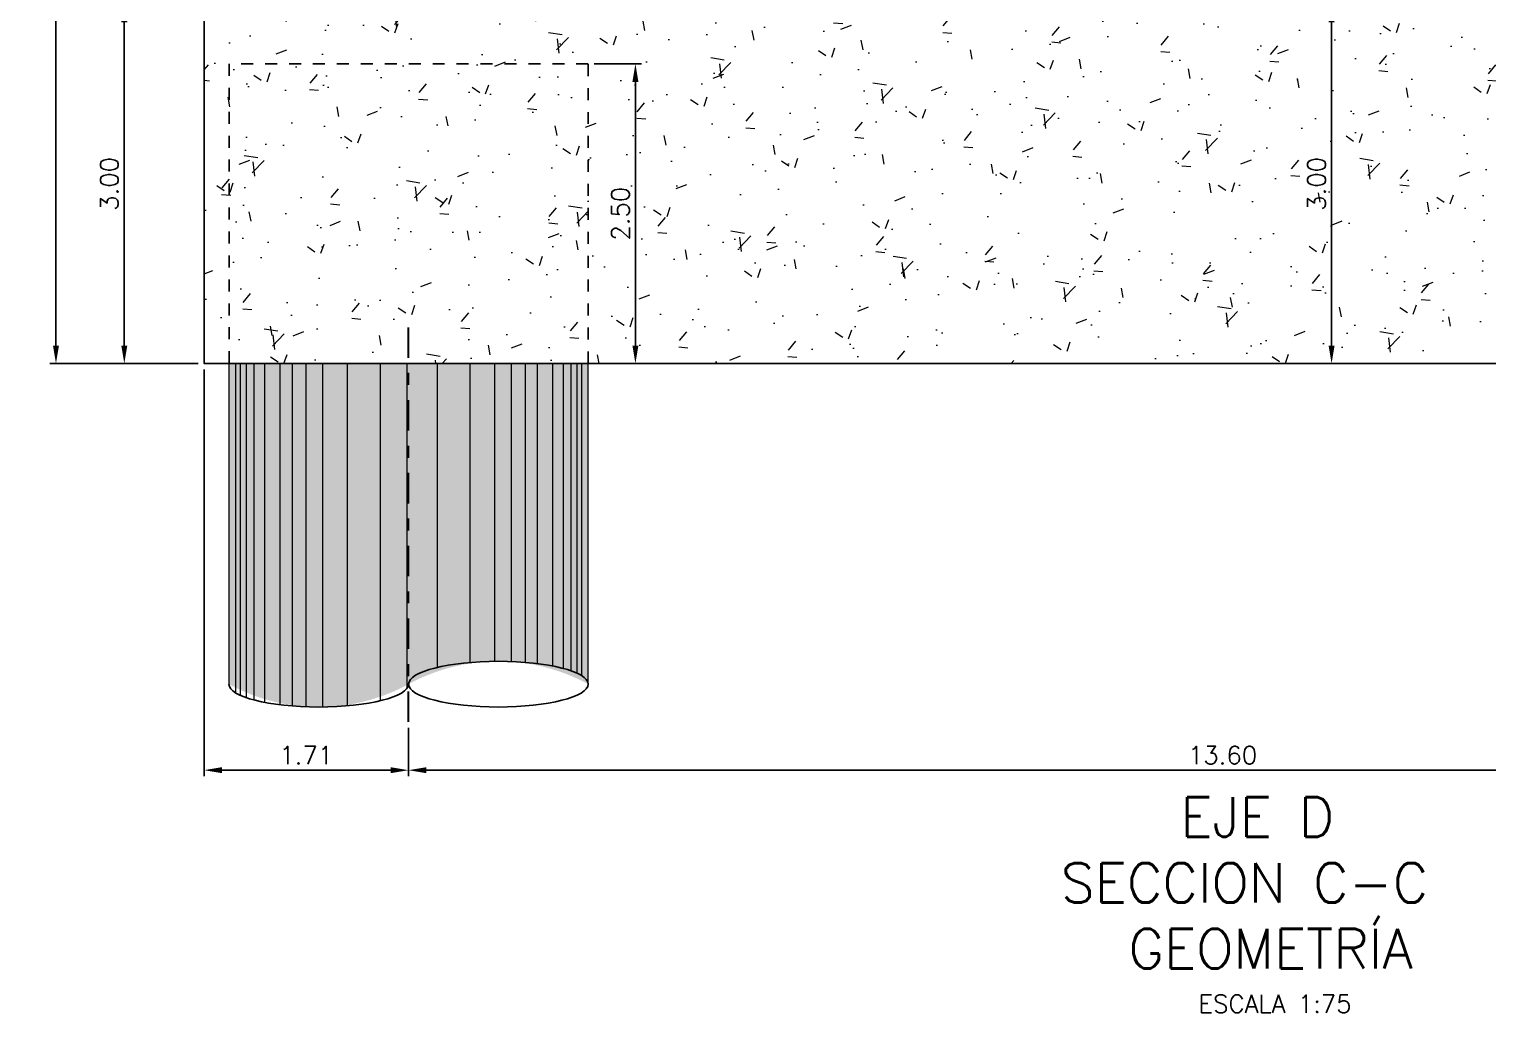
# Model space of a CAD drawing. Header units: metres. Extents: x 1080594 to 1081411, y 976871 to 977162.
# Drawn here: x 1081026.29 to 1081038.48, y 977057.41 to 977065.63 of the extents above; entities that cross this region are included whole.
import ezdxf

# ---------------------------------------------------------------- set-up
doc = ezdxf.new("R2010")
doc.units = ezdxf.units.M
doc.header["$LTSCALE"] = 25.4
doc.linetypes.add('DASHDOT', pattern=[1, 0.5, -0.25, 0, -0.25])
doc.linetypes.add('HIDDEN', pattern=[0.375, 0.25, -0.125])
for name, color, linetype in [('CONTRAPESO', 3, 'Continuous'), ('COT', 1, 'Continuous'), ('DIMCONTRAPESO', 1, 'Continuous'), ('PROYECC', 251, 'HIDDEN'), ('REGL175', 7, 'Continuous')]:
    doc.layers.add(name, color=color, linetype=linetype)
for name, color, linetype, lineweight in [('COTA', 1, 'Continuous', 30), ('EJEPILOTE', 145, 'DASHDOT', 30), ('OTROS', 8, 'Continuous', 5), ('SOLIDOREFCONT', 254, 'Continuous', 5), ('TUNEL', 5, 'Continuous', 20)]:
    doc.layers.add(name, color=color, linetype=linetype, lineweight=lineweight)
doc.styles.add('romans', font='romans.shx')
doc.dimstyles.new('Copy 75', dxfattribs={"dimtxt": 0.15, "dimasz": 0.15, "dimexe": 0.05, "dimexo": 0.05, "dimgap": 0.05, "dimtad": 1, "dimzin": 0, "dimdsep": 46, "dimtxsty": 'romans', "dimcen": 0.002, "dimclrd": 1, "dimclre": 1, "dimclrt": 3, "dimadec": 4, "dimazin": 0, "dimtfac": 1, "dimtofl": 0, "dimtmove": 1, "dimatfit": 3, "dimfxl": 1, "dimtolj": 1, "dimtzin": 0, "dimarcsym": 1})

# ---------------------------------------------------------------- blocks, each defined once
blk = doc.blocks.new('*D159')
at = {"layer": 'Defpoints', "color": 0, "transparency": 16777216}
for p in [(1081027.755, 977062.834), (1081029.463, 977059.842), (1081029.463, 977059.438)]:
    blk.add_point(p, dxfattribs=at)
at = {"layer": 'DIMCONTRAPESO', "color": 1, "lineweight": -2, "transparency": 16777216}
for p, q in [((1081027.755, 977062.784), (1081027.755, 977059.388)), ((1081029.463, 977059.792), (1081029.463, 977059.388)), ((1081027.905, 977059.438), (1081029.313, 977059.438))]:
    blk.add_line(p, q, dxfattribs=at)
at = {"layer": 'DIMCONTRAPESO', "color": 1, "transparency": 16777216}
for points in [[(1081027.905, 977059.463), (1081027.905, 977059.413), (1081027.755, 977059.438)], [(1081029.313, 977059.463), (1081029.313, 977059.413), (1081029.463, 977059.438)]]:
    blk.add_solid(points, dxfattribs=at)
at = {"layer": 'DIMCONTRAPESO', "color": 3, "transparency": 16777216, "insert": (1081028.609, 977059.563), "char_height": 0.15, "attachment_point": 5, "style": 'romans'}
blk.add_mtext('\\A1;1.71', dxfattribs=at)
blk = doc.blocks.new('PILOTE')
h = blk.add_hatch(color=256)
h.dxf.hatch_style = 1
h.set_gradient(color1=(51, 51, 51), color2=(173, 173, 173), tint=1, name='INVCYLINDER')
edge = h.paths.add_edge_path()
edge.add_line((1080656.417, 977060.159), (1080656.417, 977062.837))
edge.add_line((1080656.417, 977062.837), (1080659.418, 977062.837))
edge.add_line((1080659.418, 977062.837), (1080659.418, 977060.159))
edge.add_arc((1080658.668, 977061.537), 1.569, 241.434, 298.566, ccw=False)
edge.add_arc((1080657.167, 977058.78), 1.57, 61.4555, 118.5445)
at = {"layer": 'COT'}
blk.add_ellipse((1080657.167, 977060.159), major_axis=(0.75, 0), ratio=0.254381, dxfattribs=at)
blk.add_ellipse((1080658.668, 977060.159), major_axis=(0.75, 0), ratio=0.254381, start_param=3.141593, end_param=6.283185, dxfattribs=at)
at = {"layer": 'EJEPILOTE', "ltscale": 0.02}
blk.add_line((1080657.919, 977059.845), (1080657.919, 977063.136), dxfattribs=at)
at = {"layer": 'OTROS'}
for p, q in [((1080656.472, 977062.837), (1080656.472, 977060.231)), ((1080656.511, 977062.837), (1080656.511, 977060.251)), ((1080656.562, 977062.837), (1080656.562, 977060.272)), ((1080656.625, 977062.837), (1080656.625, 977060.291)), ((1080656.714, 977062.837), (1080656.714, 977060.311)), ((1080656.842, 977062.837), (1080656.842, 977060.331)), ((1080656.944, 977062.837), (1080656.944, 977060.341)), ((1080657.059, 977062.837), (1080657.059, 977060.348)), ((1080657.199, 977062.837), (1080657.199, 977060.35)), ((1080657.406, 977062.837), (1080657.406, 977060.34)), ((1080657.679, 977062.837), (1080657.679, 977060.298)), ((1080657.933, 977062.837), (1080657.933, 977060.121)), ((1080658.155, 977062.837), (1080658.155, 977060.027)), ((1080658.429, 977062.837), (1080658.429, 977059.978)), ((1080658.636, 977062.837), (1080658.636, 977059.968)), ((1080658.776, 977062.837), (1080658.776, 977059.97)), ((1080658.891, 977062.837), (1080658.891, 977059.977)), ((1080658.993, 977062.837), (1080658.993, 977059.987)), ((1080659.12, 977062.837), (1080659.12, 977060.007)), ((1080659.209, 977062.837), (1080659.209, 977060.027)), ((1080659.273, 977062.837), (1080659.273, 977060.046)), ((1080659.324, 977062.837), (1080659.324, 977060.067)), ((1080659.362, 977062.837), (1080659.362, 977060.087)), ((1080656.625, 977060.027), (1080656.625, 977060.027))]:
    blk.add_line(p, q, dxfattribs=at)
blk.add_lwpolyline([(1080656.417, 977060.159), (1080656.417, 977062.837), (1080659.418, 977062.837), (1080659.418, 977060.159)], dxfattribs=at)
blk = doc.blocks.new('*D160')
at = {"layer": 'Defpoints', "color": 0, "transparency": 16777216}
for p in [(1081029.463, 977059.645), (1081043.066, 977059.645), (1081029.463, 977059.438)]:
    blk.add_point(p, dxfattribs=at)
at = {"layer": 'DIMCONTRAPESO', "color": 1, "lineweight": -2, "transparency": 16777216}
for p, q in [((1081029.463, 977059.595), (1081029.463, 977059.388)), ((1081043.066, 977059.595), (1081043.066, 977059.388)), ((1081042.916, 977059.438), (1081029.613, 977059.438))]:
    blk.add_line(p, q, dxfattribs=at)
at = {"layer": 'DIMCONTRAPESO', "color": 1, "transparency": 16777216}
for points in [[(1081029.613, 977059.463), (1081029.613, 977059.413), (1081029.463, 977059.438)], [(1081042.916, 977059.463), (1081042.916, 977059.413), (1081043.066, 977059.438)]]:
    blk.add_solid(points, dxfattribs=at)
at = {"layer": 'DIMCONTRAPESO', "color": 3, "transparency": 16777216, "insert": (1081036.264, 977059.563), "char_height": 0.15, "attachment_point": 5, "style": 'romans'}
blk.add_mtext('\\A1;13.60', dxfattribs=at)
blk = doc.blocks.new('*D729')
at = {"layer": 'Defpoints', "color": 0, "transparency": 16777216}
for p in [(1081038.244, 977065.834), (1081037.175, 977062.834), (1081037.744, 977062.834)]:
    blk.add_point(p, dxfattribs=at)
at = {"layer": 'TUNEL', "color": 1, "lineweight": -2, "transparency": 16777216}
for p, q in [((1081038.194, 977065.834), (1081037.125, 977065.834)), ((1081037.175, 977065.684), (1081037.175, 977062.984)), ((1081037.694, 977062.834), (1081037.125, 977062.834))]:
    blk.add_line(p, q, dxfattribs=at)
at = {"layer": 'TUNEL', "color": 1, "transparency": 16777216}
for points in [[(1081037.15, 977065.684), (1081037.2, 977065.684), (1081037.175, 977065.834)], [(1081037.15, 977062.984), (1081037.2, 977062.984), (1081037.175, 977062.834)]]:
    blk.add_solid(points, dxfattribs=at)
at = {"layer": 'TUNEL', "color": 3, "transparency": 16777216, "insert": (1081037.05, 977064.334), "char_height": 0.15, "attachment_point": 5, "rotation": 90, "style": 'romans'}
blk.add_mtext('\\A1;3.00', dxfattribs=at)
blk = doc.blocks.new('*D738')
at = {"layer": 'Defpoints', "color": 0, "transparency": 16777216}
for p in [(1081027.755, 977075.024), (1081026.518, 977062.834), (1081027.755, 977062.834)]:
    blk.add_point(p, dxfattribs=at)
at = {"layer": 'TUNEL', "color": 1, "lineweight": -2, "transparency": 16777216}
for p, q in [((1081027.705, 977075.024), (1081026.468, 977075.024)), ((1081026.518, 977074.874), (1081026.518, 977062.984)), ((1081027.705, 977062.834), (1081026.468, 977062.834))]:
    blk.add_line(p, q, dxfattribs=at)
at = {"layer": 'TUNEL', "color": 1, "transparency": 16777216}
for points in [[(1081026.493, 977074.874), (1081026.543, 977074.874), (1081026.518, 977075.024)], [(1081026.493, 977062.984), (1081026.543, 977062.984), (1081026.518, 977062.834)]]:
    blk.add_solid(points, dxfattribs=at)
at = {"layer": 'TUNEL', "color": 3, "transparency": 16777216, "insert": (1081026.393, 977068.929), "char_height": 0.15, "attachment_point": 5, "rotation": 90, "style": 'romans'}
blk.add_mtext('\\A1;12.19', dxfattribs=at)
blk = doc.blocks.new('*D740')
at = {"layer": 'Defpoints', "color": 0, "transparency": 16777216}
for p in [(1081028.255, 977065.834), (1081027.089, 977062.834), (1081027.755, 977062.834)]:
    blk.add_point(p, dxfattribs=at)
at = {"layer": 'TUNEL', "color": 1, "lineweight": -2, "transparency": 16777216}
for p, q in [((1081028.205, 977065.834), (1081027.039, 977065.834)), ((1081027.089, 977065.684), (1081027.089, 977062.984)), ((1081027.705, 977062.834), (1081027.039, 977062.834))]:
    blk.add_line(p, q, dxfattribs=at)
at = {"layer": 'TUNEL', "color": 1, "transparency": 16777216}
for points in [[(1081027.064, 977065.684), (1081027.114, 977065.684), (1081027.089, 977065.834)], [(1081027.064, 977062.984), (1081027.114, 977062.984), (1081027.089, 977062.834)]]:
    blk.add_solid(points, dxfattribs=at)
at = {"layer": 'TUNEL', "color": 3, "transparency": 16777216, "insert": (1081026.964, 977064.334), "char_height": 0.15, "attachment_point": 5, "rotation": 90, "style": 'romans'}
blk.add_mtext('\\A1;3.00', dxfattribs=at)
blk = doc.blocks.new('*D956')
at = {"layer": 'COTA', "color": 1, "lineweight": -2, "transparency": 16777216}
for p, q in [((1081031.015, 977065.336), (1081031.409, 977065.336)), ((1081031.359, 977065.186), (1081031.359, 977062.984)), ((1081031.015, 977062.834), (1081031.409, 977062.834))]:
    blk.add_line(p, q, dxfattribs=at)
at = {"layer": 'COTA', "color": 1, "transparency": 16777216}
for points in [[(1081031.334, 977065.186), (1081031.384, 977065.186), (1081031.359, 977065.336)], [(1081031.334, 977062.984), (1081031.384, 977062.984), (1081031.359, 977062.834)]]:
    blk.add_solid(points, dxfattribs=at)
at = {"layer": 'Defpoints', "color": 0, "transparency": 16777216}
for p in [(1081030.965, 977065.336), (1081030.965, 977062.834), (1081031.359, 977062.834)]:
    blk.add_point(p, dxfattribs=at)
at = {"layer": 'COTA', "color": 3, "transparency": 16777216, "insert": (1081031.234, 977064.085), "char_height": 0.15, "attachment_point": 5, "rotation": 90, "style": 'romans'}
blk.add_mtext('\\A1;2.50', dxfattribs=at)

msp = doc.modelspace()

# ---------------------------------------------------------------- hatches: boundary and pattern name
at = {"layer": 'SOLIDOREFCONT', "true_color": 0x5b5b5b, "transparency": 33554546}
h = msp.add_hatch(dxfattribs=at)
h.set_pattern_fill('AR-CONC', color=251, scale=0.005)
h.set_pattern_definition([(50, (0, 0.6206), (0.91092334498, -0.0796954277), [0.09525, -1.04775]), (355, (0, 0.6206), (-0.1762171071, 0.9552842262), [0.0762, -0.83820292085]), (100.4514447, (0.0759, 0.61395), (0.73470623545, 0.87558875956), [0.080950044, -0.890451223]), (46.1842, (0, 0.8746), (1.3553952045, -0.2102116397), [0.142875, -1.571625]), (96.63555761, (0.113, 0.8571), (1.1870206703, 1.237130623), [0.1214251157, -1.3356780408]), (351.18415117, (0, 0.8746), (1.1870206703, 1.2371306229), [0.1142998354, -1.2572986596]), (21, (0.127, 0.8111), (0.75807195635, -0.51132599094), [0.09525, -1.04775]), (326, (0.127, 0.8111), (0.30901014174, 0.9209398306), [0.0762, -0.8382]), (71.451445, (0.1902, 0.7685), (1.0670820964, 0.40961384443), [0.080950044, -0.890449688]), (37.5, (0, 0.6206), (0.01544301625, 0.422775194366), [0, -0.82804, 0, -0.8509, 0, -0.841375]), (7.5, (0, 0.6206), (0.33409831255, 0.50090287409), [0, -0.48514, 0, -0.80899, 0, -0.320675]), (327.5, (-0.2832, 0.6206), (0.677952975834, -0.02864371996), [0, -0.3175, 0, -0.9906, 0, -1.31445]), (317.5, (-0.4102, 0.6206), (0.74064590693, 0.12713245517), [0, -0.41275, 0, -0.65786, 0, -0.93345])])
h.paths.add_polyline_path([(1081028.255159, 977065.834219), (1081028.266115, 977073.99434), (1081029.419252, 977073.99434), (1081029.419252, 977074.204862), (1081028.514157, 977075.020947), (1081027.755346, 977075.023624), (1081027.755558, 977066.130412), (1081027.755533, 977065.83423), (1081027.755346, 977062.834219), (1081044.755159, 977062.834219), (1081044.765835, 977074.963624), (1081037.167046, 977074.990427), (1081037.167061, 977074.783796), (1081038.043128, 977073.994338), (1081044.266115, 977073.99434), (1081044.255159, 977065.834219)])
h.paths.add_polyline_path([(1081031.416627, 977074.207931), (1081030.522579, 977075.013863), (1081029.168946, 977075.018638), (1081029.168184, 977074.781322), (1081030.041002, 977073.994339), (1081031.416627, 977073.99434)], flags=17)
h.paths.add_polyline_path([(1081032.520571, 977075.006816), (1081031.168244, 977075.011586), (1081031.168184, 977074.781933), (1081032.041888, 977073.99434), (1081033.416627, 977073.99434), (1081033.416627, 977074.208096)], flags=17)
h.paths.add_polyline_path([(1081034.538854, 977074.999697), (1081033.168219, 977075.00453), (1081033.168192, 977074.78207), (1081034.042097, 977073.994339), (1081035.416627, 977073.99434), (1081035.416627, 977074.208612)], flags=17)
h.paths.add_polyline_path([(1081037.416627, 977074.208908), (1081036.54694, 977074.992614), (1081035.168195, 977074.997477), (1081035.168184, 977074.78253), (1081036.042745, 977073.994338), (1081037.416627, 977073.99434)], flags=17)

# ---------------------------------------------------------------- linework, layer by layer
at = {"layer": 'CONTRAPESO'}
msp.add_lwpolyline([(1081028.255159, 977065.834219), (1081028.255159, 977065.834219), (1081028.266115, 977073.99434), (1081029.419252, 977073.99434), (1081029.419252, 977074.204862), (1081028.514157, 977075.020947), (1081027.755346, 977075.023624), (1081027.755558, 977066.130412), (1081027.755558, 977066.130412), (1081027.755533, 977065.83423), (1081027.755346, 977062.834219), (1081044.755159, 977062.834219), (1081044.765835, 977074.963624), (1081037.167046, 977074.990427), (1081037.167061, 977074.783796), (1081038.043128, 977073.994338), (1081044.266115, 977073.99434), (1081044.255159, 977065.834219)], close=True, dxfattribs=at)
at = {"layer": 'PROYECC', "color": 14, "ltscale": 0.01}
msp.add_lwpolyline([(1081027.964198, 977062.834219), (1081030.965241, 977062.834219), (1081030.965241, 977065.33625), (1081027.964198, 977065.33625)], close=True, dxfattribs=at)

# ---------------------------------------------------------------- block references
at = {"layer": 'DIMCONTRAPESO', "xscale": -1}
msp.add_blockref('PILOTE', (2161687.381099, -0.002713), dxfattribs=at)

# ---------------------------------------------------------------- texts
at = {"layer": 'REGL175', "insert": (1081028.696142, 977059.212132), "char_height": 0.33, "width": 14.49150363, "attachment_point": 1, "style": 'romans'}
msp.add_mtext('\\pi7.21516;{\\C0;EJE D\\P\\pi6.2173;SECCION C-C \\P\\pi6.78218;GEOMETRÍA\\P\\pi7.36717;\\H0.45455x;\\C3;ESCALA 1:75}', dxfattribs=at)

# ---------------------------------------------------------------- dimensions: what is measured, and where the dimension line sits
at = {"layer": 'COTA', "color": 2}
dim = msp.add_linear_dim(base=(1081031.35929, 977062.834219), p1=(1081030.965241, 977065.33625), p2=(1081030.965241, 977062.834219), angle=90, dimstyle='Copy 75', dxfattribs=at)
dim.commit()
dim.dimension.update_dxf_attribs({"geometry": '*D956', "text_midpoint": (1081031.23429, 977064.085235)})
at = {"layer": 'DIMCONTRAPESO'}
for p1, p2, picture, middle in [((1081027.755346, 977062.834219), (1081029.463358, 977059.841999), '*D159', (1081028.609352, 977059.563353)), ((1081043.065564, 977059.644979), (1081029.463358, 977059.644979), '*D160', (1081036.264461, 977059.563353))]:
    dim = msp.add_linear_dim(base=(1081029.463358, 977059.438353), p1=p1, p2=p2, angle=180, dimstyle='Copy 75', dxfattribs=at)
    dim.commit()
    dim.dimension.update_dxf_attribs({"geometry": picture, "text_midpoint": middle})
at = {"layer": 'TUNEL', "color": 40, "true_color": 0xf8d731}
for base, p1, p2, picture, middle in [((1081026.517679, 977062.834219), (1081027.755346, 977075.023624), (1081027.755346, 977062.834219), '*D738', (1081026.392679, 977068.928922)), ((1081027.089448, 977062.834219), (1081028.255159, 977065.834219), (1081027.755346, 977062.834219), '*D740', (1081026.964448, 977064.334219)), ((1081037.175269, 977062.834219), (1081038.243542, 977065.834219), (1081037.743729, 977062.834219), '*D729', (1081037.050269, 977064.334219))]:
    dim = msp.add_linear_dim(base=base, p1=p1, p2=p2, angle=90, dimstyle='Copy 75', dxfattribs=at)
    dim.commit()
    dim.dimension.update_dxf_attribs({"geometry": picture, "text_midpoint": middle})

doc.saveas('drawing.dxf')
